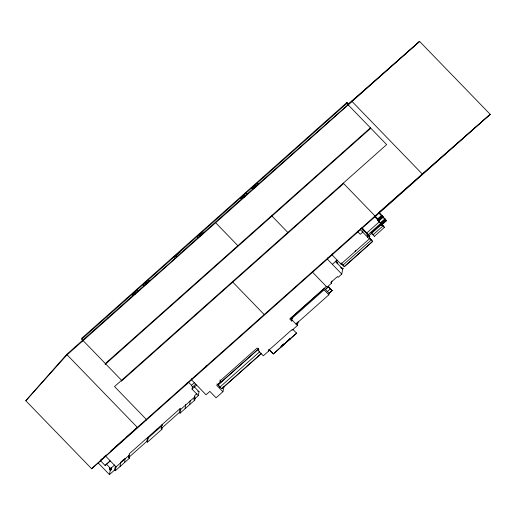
<?xml version="1.0" encoding="UTF-8"?>
<svg xmlns="http://www.w3.org/2000/svg" width="516" height="516" viewBox="0 0 516 516"><rect width="100%" height="100%" fill="white"/><g stroke="black" fill="none" stroke-linecap="round" stroke-linejoin="round"><path stroke-width="0.77" d="M290.295 338.425L289.734 339.251L290.276 338.296M280.93 346.913L281.723 345.972M256.6 185.586L419.579 41.403L490.2 114.333L91.635 468.728L25.8 400.745L66.532 355.324L66.706 354.44L134.96 293.746M381.95 224.77L377.319 219.984L377.789 218.829L343.263 183.174L343.088 184.064L121.389 381.195L121.563 380.305L81.689 339.135L81.883 338.148L346.965 102.445L348.423 103.664L347.629 105.38M82.547 341.082L82.721 340.199M107.715 318.707L107.889 317.817M135.36 294.126L135.527 293.236M105.27 465L105.161 465.548L100.472 460.698M111.017 470.14L110.308 470.205L109.611 469.121L109.876 467.748L109.721 468.077M110.16 469.689L110.424 468.315M98.156 462.929L109.456 474.597L110.637 468.534L114.7 464.916M146.505 284.213L145.57 282.684M109.456 469.444L110.308 470.205L111.172 469.192L111.443 467.818L111.572 468.154M109.456 474.597L114.61 470.018L115.358 466.167M114.61 470.018L115.313 470.747L116.061 466.896L129.497 454.957M120.047 466.541L120.609 462.342L125.175 458.285L124.608 462.478M115.313 470.747L129.342 458.273L128.632 457.544L129.381 453.699L180.078 408.627L180.781 409.356L180.032 413.2L179.329 412.471L180.078 408.627M129.342 458.273L129.639 456.737M177.459 256.691L176.524 255.162M146.131 420.269L146.305 419.379L114.526 386.561L386.645 144.603L346.771 103.432L346.965 102.445M146.802 441.393L147.55 437.542L148.04 438.058L162.417 425.274L161.921 424.765L161.173 428.609L161.882 429.344L147.505 442.122L146.802 441.393L128.632 457.544M148.04 438.058L148.189 437.304L147.505 442.122M161.882 429.344L162.172 427.816M200.698 236.025L200.872 235.141M186.998 383.93L187.263 382.569M185.115 408.678L185.676 404.48M191.842 378.499L191.578 379.86L206.032 394.785L209.851 391.392L216.069 397.81L222.906 391.728L224.138 386.316M180.032 413.2L194.738 400.126L194.029 399.397L198.299 395.598L192.017 389.109L192.404 387.123L195.835 384.072M189.682 404.621L190.243 400.422M194.029 399.397L194.777 395.546L196.912 393.65M194.738 400.126L195.183 397.817M198.299 395.598L199.047 391.754L194.203 386.755M205.981 367.057L206.258 365.618M244.165 197.376L244.339 196.486M255.317 187.463L255.491 186.573M258.645 348.816L218.139 384.826L219.9 387.135L259.703 351.693M222.906 391.728L216.694 385.31L220.435 381.982L220.713 380.55M219.9 387.135L218.139 384.826M219.906 387.077L221.803 388.677L261.606 353.234M268.997 349.384L268.675 351.028L263.295 355.814L258.316 350.674L258.632 349.048M273.332 353.931L296.661 333.11L273.332 353.931L269.113 349.816M281.413 346.488L281.31 346.391M282.484 345.468L282.387 345.372M282.613 345.172L282.458 345.552M282.329 345.668L282.845 344.965L282.555 345.468M282.962 344.894L282.613 345.385M283.252 344.714L283.806 344.443L283.058 344.998L284.129 344.011L283.194 345.088L282.987 344.765M283.239 344.882L284.245 343.94M283.806 344.488L284.148 343.843M295.223 287.696L295.507 286.264M285.619 342.747L285.838 342.379L285.49 342.856M286.019 342.572L286.509 342.043L286.025 342.347M329.079 121.873L329.247 120.989M286.477 341.966L286.122 342.276L286.47 341.973M268.675 351.028L268.32 350.667L291.637 329.93L291.991 330.298L297.377 325.512L291.153 319.082L291.417 317.714L323.713 288.999M286.741 341.934L287.193 341.334M287.586 340.973L287.212 341.128L287.96 340.341L286.374 341.876M287.941 340.47L287.535 341.231L287.496 340.831L289.037 339.876M287.618 340.715L287.438 341.115M326.344 286.451L289.74 318.998L291.688 321.004L291.991 319.436M288.063 340.444L287.664 340.882M288.16 340.457L288.812 339.87L288.07 340.315M297.377 325.512L298.106 321.752M327.596 257.826L327.338 259.148L341.786 274.067L338.141 277.305L337.445 276.582L330.782 282.504L331.478 283.226L327.041 287.173L312.593 272.255M324.325 288.405L328.531 292.701L329.098 293.565L328.853 294.804L295.965 324.054M332.356 253.595L332.098 254.917L340.992 264.102L369.321 238.921L369.766 236.612L368.682 234.78M328.499 286.702L325.493 289.418L328.499 286.702L332.169 290.495L329.169 293.211M332.156 290.553L330.266 288.954L327.26 291.669M331.478 283.226L331.911 281.007M337.774 263.108L337.464 263.753L337.774 263.108L336.129 260.651M340.992 264.102L341.102 263.541L342.947 265.127L371.268 239.946L369.43 238.36M343.082 268.365L342.553 268.83L342.876 268.152L341.786 274.067M341.186 263.115L344.295 266.675L372.636 241.404L369.527 237.837M358.227 230.484L357.949 231.923L360.278 234.329L362.748 232.135L363.354 229.02M355.156 251.511L355.369 250.428M360.697 228.291L360.42 229.73L369.321 238.921M125.93 437.503L422.269 174.002L490.2 114.333L379.17 212.321L385.587 219.655L380.989 223.776L381.137 224.834L367.457 236.999L367.882 234.838L380.963 223.202M369.766 236.612L369.366 237.089L369.74 236.76M375.042 215.991L374.868 216.881L377.615 219.719M344.295 266.675L372.636 241.404M377.319 219.984L377.493 219.1L381.917 215.159M381.137 224.834L381.479 225.189L381.595 224.576L383.091 225.86L372.984 234.845L371.146 233.258L371.243 232.742L374.352 236.302M377.699 219.319L382.124 215.436M379.17 212.321L379.002 213.205L386.381 220.829L385.587 219.655M385.581 219.719L381.15 223.654L378.692 220.764L378.305 220.151L382.737 216.21M378.505 220.429L382.924 216.546M378.905 220.983L383.323 217.101M380.756 223.041L385.188 219.1M380.956 223.318L385.381 219.442M381.35 223.938L385.794 219.939L371.23 232.826M383.124 216.823L378.692 220.764M381.75 224.492L386.181 220.551M382.111 224.576L377.467 219.855M384.981 218.881L380.55 222.822M381.866 224.35L384.439 227.408L381.769 224.35M288.334 340.354L288.663 340.031M282.923 345.088L282.484 345.43M283.265 344.669L283.465 344.404L283.361 344.778M286.761 341.856L286.98 341.321M286.651 341.798L287.135 341.321L286.683 341.637M284.355 343.985L285.019 343.392L284.6 343.843M283.271 344.817L283.445 344.52M286.819 341.663L286.522 341.94M282.013 345.92L282.22 345.591L281.452 346.197M280.968 346.868L281.368 346.481M289.199 339.528L289.521 339.257M289.657 339.27L289.212 339.741M281.884 346.049L282.059 345.881M25.8 400.745L66.706 354.44L137.327 427.364L91.635 468.728M135.424 291.708L137.288 289.702L138.314 290.76L132.689 295.765L131.664 294.7L135.424 291.708L136.45 292.772M146.576 281.794L148.44 279.788L149.466 280.846L143.841 285.845L142.816 284.787L146.576 281.794L147.602 282.852M174.795 258.329L173.769 257.265L179.394 252.266L180.419 253.324L178.555 255.336L136.643 292.25M200.763 233.606L202.633 231.6L203.659 232.658L198.034 237.663L197.009 236.599L200.763 233.606L201.795 234.67M244.229 194.958L246.093 192.952L247.125 194.01L241.501 199.015L240.469 197.95L244.229 194.958L245.261 196.022M255.381 185.044L257.245 183.038L258.277 184.096L252.653 189.095L251.621 188.037L255.381 185.044L256.407 186.102M284.671 343.585L284.916 343.346L284.6 343.617M81.689 339.135L346.771 103.432M347.216 104.735L348.423 103.664M180.419 253.324L200.305 235.644M201.988 234.148L243.771 196.996M247.125 194.01L254.356 187.585M66.532 355.324L419.579 41.403L347.803 104.49M100.13 460.44L102.529 458.305M103.729 457.24L106.128 455.106M110.927 450.836L113.326 448.707M114.526 447.636L124.13 439.103M192.404 387.123L191.488 385.291L194.345 382.749M382.33 215.656L377.899 219.597L378.305 220.151M382.324 215.714L377.893 219.655L377.493 219.1M109.863 460.917L105.161 465.548L110.314 460.962M379.292 221.841L366.805 232.948L367.457 236.999M192.017 389.109L196.596 385.039M332.349 264.321L337.109 260.09M337.548 263.308L337.154 262.47M385.994 220.216L381.55 224.215L381.963 224.712M381.479 225.189L386.394 220.771M111.172 469.192L110.366 469.908L109.611 469.121M374.339 236.393L384.459 227.317M180.781 409.356L194.925 396.778M161.173 428.609L179.329 412.471M342.347 268.617L342.876 268.152M291.153 319.082L324.048 289.837M258.632 348.874L218.133 384.884L216.959 383.936M258.316 350.674L259.026 350.042L257.084 348.036L219.726 381.253L220.435 381.982M291.688 321.004L292.398 320.372M329.182 293.153L332.169 290.495M221.803 388.677L261.593 353.299M284.026 343.914L283.884 344.262M289.076 339.515L289.476 339.16M281.272 346.61L281.568 346.281M289.044 339.767L289.573 339.264L289.218 339.696M282.71 345.481L283.677 344.565L283.336 344.901M110.308 470.205L111.308 469.528M286.032 342.501L286.374 342.166L285.954 342.314M109.972 468.715L110.624 469.005M197.699 391.134L199.047 391.754M340.824 267.727L342.063 268.314L340.895 267.669M291.417 317.714L292.598 318.669M290.469 318.088L291.411 318.92M219.977 379.957L220.7 380.608M292.824 329.363L296.648 333.201M269.133 349.725L273.345 353.841M351.648 101.072L422.269 174.002M361.897 227.879L366.805 232.948L367.882 234.838L361.381 228.13M335.561 261.606L342.766 269.036M254.382 185.934L255.407 186.998M253.375 186.824L254.407 187.889M271.59 215.688L287.838 232.458M243.23 195.848L244.255 196.912M242.223 196.738L243.255 197.802M323.345 289.115L328.853 294.804M215.262 222.344L237.857 245.68M296.752 322.887L297.693 323.861M199.763 234.496L200.788 235.56M198.763 235.393L199.789 236.451M232.413 281.742L264.192 314.56M177.523 254.272L178.555 255.336M175.517 256.052L176.549 257.116M144.57 283.574L145.596 284.639M134.418 292.598L135.45 293.662M133.418 293.494L134.444 294.552M188.521 382.227L191.488 385.291M157.045 429.106L157.535 429.615M152.343 433.279L152.839 433.788M105.619 456.118L116.061 466.896M106.302 464.058L110.637 468.534M369.508 237.928L372.617 241.488M341.205 263.025L344.314 266.585M328.486 286.761L330.253 289.012M368.676 235.683L369.392 236.941M336.245 261.457L336.929 262.67M336.703 262.354L337.464 263.753M105.316 363.535L105.148 364.425L370.23 128.716L370.398 127.826L105.316 363.535M378.105 219.874L382.53 215.933L378.105 219.874M290.069 338.741L289.76 339.012L290.127 338.728"/></g></svg>
